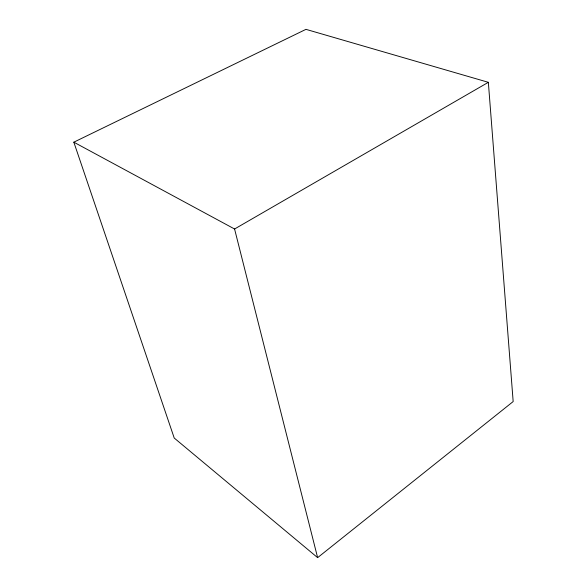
<?xml version="1.0" encoding="UTF-8"?>
<svg xmlns="http://www.w3.org/2000/svg" width="587" height="587" viewBox="0 0 587 587"><rect width="100%" height="100%" fill="white"/><g stroke="black" fill="none" stroke-linecap="round" stroke-linejoin="round"><path stroke-width="0.88" d="M317.626 557.65L513.17 401.559L488.347 82.312L305.959 29.35L73.83 142.179L174.229 438.034L317.626 557.65L234.573 229.003L73.83 142.179M234.573 229.003L488.347 82.312"/></g></svg>
